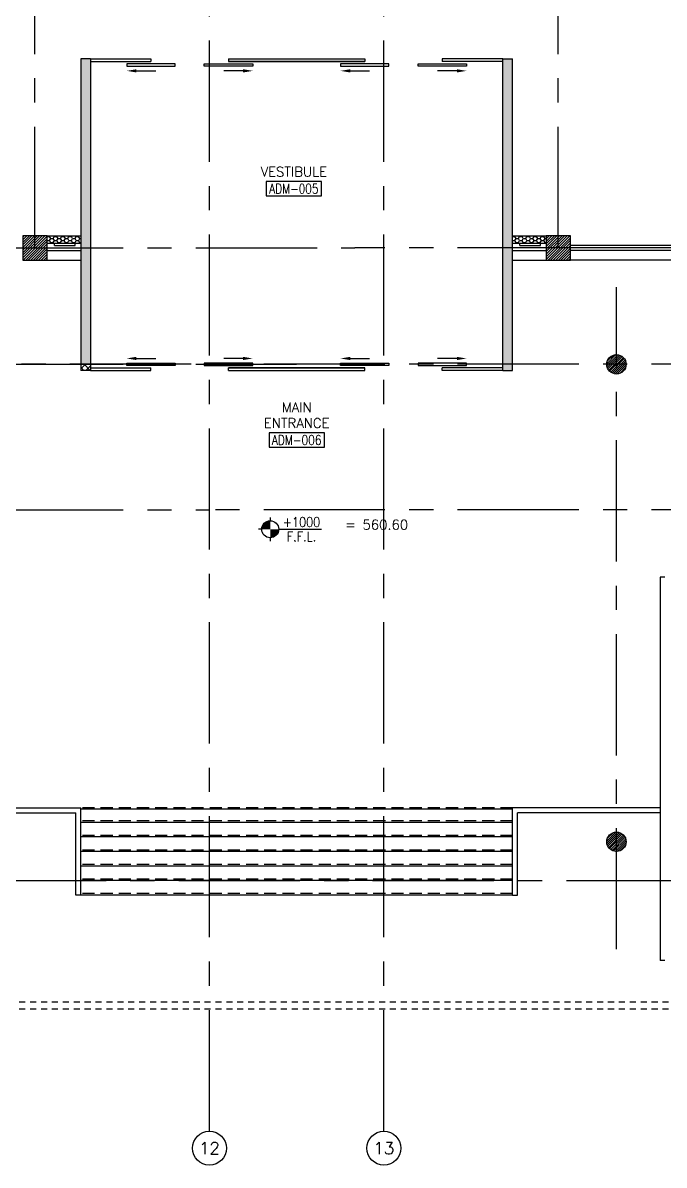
# Model space of a CAD drawing. Extents: x 417866.9 to 417960.2, y 43448 to 43538.2.
# Drawn here: x 417884.05 to 417897.28, y 43447.95 to 43471.52 of the extents above; entities that cross this region are included whole.
import ezdxf
from ezdxf.enums import TextEntityAlignment as Align

# ---------------------------------------------------------------- set-up
doc = ezdxf.new("R2010")
doc.units = 0
doc.header["$MEASUREMENT"] = 0
for name, pattern in [('CENTERX2', [4, 2.5, -0.5, 0.5, -0.5]), ('HIDDEN', [0.375, 0.25, -0.125]), ('HIDDEN2', [0.1875, 0.125, -0.0625])]:
    doc.linetypes.add(name, pattern=pattern)
doc.layers.get('0').update_dxf_attribs({"linetype": 'CONTINUOUS'})
for name, color, linetype in [('AX', 6, 'CONTINUOUS'), ('AX-CR', 2, 'CONTINUOUS'), ('AX-TXT', 6, 'CONTINUOUS'), ('AXES', 11, 'CENTERX2'), ('CANOPY-LN', 3, 'CONTINUOUS'), ('COL', 2, 'CONTINUOUS'), ('DOOR', 4, 'CONTINUOUS'), ('Handrail', 4, 'CONTINUOUS'), ('HAT', 8, 'CONTINUOUS'), ('INSUL', 7, 'CONTINUOUS'), ('LEV-PL', 4, 'CONTINUOUS'), ('Ramb', 3, 'CONTINUOUS'), ('RM-BOX', 2, 'CONTINUOUS'), ('RM-NAME', 2, 'CONTINUOUS'), ('RM-NO', 2, 'CONTINUOUS'), ('Step', 7, 'CONTINUOUS'), ('WALL', 2, 'CONTINUOUS'), ('WallType', 11, 'CONTINUOUS'), ('WallType2', 3, 'CONTINUOUS'), ('WIN', 5, 'CONTINUOUS')]:
    doc.layers.add(name, color=color, linetype=linetype)
doc.styles.add('ROMANS', font='ROMANS.shx', dxfattribs={"width": 0.6})
doc.styles.add('S', font='ROMANS.SHX')
pattern_1 = [(0, (0, 0), (0.075, 0.04330127), [0.05, -0.1]), (120, (0, 0), (-0.074999999836, 0.043301270284), [0.05, -0.1]), (60, (0, 0), (1.64e-10, 0.086602540284), [-0.1, 0.05])]

# ---------------------------------------------------------------- blocks, each defined once
blk = doc.blocks.new('COL50')
at = {"layer": 'COL'}
blk.add_lwpolyline([(-250, 250), (-250, -250), (250, -250), (250, 250)], close=True, dxfattribs=at)
blk = doc.blocks.new('*X97')
at = {"color": 0}
for p, q in [((193089, 10708), (193542, 11161)), ((193089, 10761), (193488, 11161)), ((193089, 10814), (193435, 11161)), ((193089, 10867), (193382, 11161)), ((193089, 10920), (193329, 11161)), ((193089, 10973), (193276, 11161)), ((193089, 11026), (193223, 11161)), ((193089, 11079), (193170, 11161)), ((193089, 11132), (193117, 11161)), ((193095, 10661), (193589, 11155)), ((193148, 10661), (193589, 11102)), ((193201, 10661), (193589, 11049)), ((193254, 10661), (193589, 10996)), ((193307, 10661), (193589, 10943)), ((193360, 10661), (193589, 10890)), ((193413, 10661), (193589, 10837)), ((193466, 10661), (193589, 10784)), ((193519, 10661), (193589, 10731)), ((193572, 10661), (193589, 10678))]:
    blk.add_line(p, q, dxfattribs=at)
blk = doc.blocks.new('*X59')
at = {"color": 0}
for p, q in [((84179, 10675), (84665, 11161)), ((84179, 10729), (84612, 11161)), ((84179, 10782), (84559, 11161)), ((84179, 10835), (84506, 11161)), ((84179, 10888), (84453, 11161)), ((84179, 10941), (84400, 11161)), ((84179, 10994), (84347, 11161)), ((84179, 11047), (84294, 11161)), ((84179, 11100), (84240, 11161)), ((84179, 11153), (84187, 11161)), ((84218, 10661), (84679, 11122)), ((84271, 10661), (84679, 11069)), ((84324, 10661), (84679, 11016)), ((84377, 10661), (84679, 10963)), ((84430, 10661), (84679, 10910)), ((84483, 10661), (84679, 10857)), ((84536, 10661), (84679, 10804)), ((84589, 10661), (84679, 10751)), ((84642, 10661), (84679, 10698))]:
    blk.add_line(p, q, dxfattribs=at)
blk = doc.blocks.new('RM1')
at = {"layer": 'RM-BOX'}
blk.add_lwpolyline([(570, -200), (-570, -200), (-570, -500), (570, -500)], close=True, dxfattribs=at)
at = {"layer": 'RM-NAME', "style": 'ROMANS'}
for tag, p in [('ROOMNAME1', (0, 324)), ('ROOMNAME2', (0, 0))]:
    blk.add_attdef(tag, text='', height=200, dxfattribs=at).set_placement(p, align=Align.MIDDLE)
at = {"layer": 'RM-NO', "style": 'ROMANS', "width": 0.8}
blk.add_attdef('ROOMNO', text='', height=200, dxfattribs=at).set_placement((0, -350), align=Align.MIDDLE)
blk = doc.blocks.new('LEV1')
at = {"layer": 'LEV-PL'}
for p, q in [((0, 245), (0, 175)), ((-175, 0), (-245, 0)), ((175, 0), (1061, 0)), ((0, -175), (0, -245))]:
    blk.add_line(p, q, dxfattribs=at)
at = {"layer": 'LEV-PL', "const_width": 175}
for points in [[(-88, 0, -0.414214), (0, 88, -1)], [(88, 0, -0.414214), (0, -88, -1)]]:
    blk.add_lwpolyline(points, format="xyb", dxfattribs=at)
at = {"layer": 'LEV-PL'}
blk.add_circle((0, 0), 175, dxfattribs=at)
at = {"layer": 'LEV-PL', "color": 4, "style": 'S', "width": 0.85}
for tag, p in [('+0000', (646, 50)), ('F.F.L.', (646, -250))]:
    blk.add_attdef(tag, text='', height=200, dxfattribs=at).set_placement(p, align=Align.CENTER)
blk = doc.blocks.new('AXU')
at = {"layer": 'AX-CR'}
blk.add_circle((0, 350), 350, dxfattribs=at)
at = {"layer": 'AX-TXT', "style": 'ROMANS'}
blk.add_attdef('AX', text='', height=250, dxfattribs=at).set_placement((0, 350), align=Align.MIDDLE)

msp = doc.modelspace()

# ---------------------------------------------------------------- hatches: boundary and pattern name
at = {"layer": 'HAT'}
h = msp.add_hatch(dxfattribs=at)
h.set_pattern_fill('ANSI31', color=256, scale=0.24, style=0)
h.set_pattern_definition([(45, (417847.30438, 43429.566767), (-0.021213203, 0.021213203), [])])
h.paths.add_polyline_path([(417896.0966, 43464.4743), (417896.2966, 43464.4743), (417896.2966, 43464.6743, 0.4142136)])
h.paths.add_polyline_path([(417896.2966, 43464.6743), (417896.2966, 43464.4743), (417896.4966, 43464.4743, 0.4142136)])
h.paths.add_polyline_path([(417896.4966, 43464.4743), (417896.2966, 43464.4743), (417896.2966, 43464.2743, 0.4142136)])
h.paths.add_polyline_path([(417896.2966, 43464.4743), (417896.0966, 43464.4743, 0.4142136), (417896.2966, 43464.2743)])
h = msp.add_hatch(dxfattribs=at)
h.set_pattern_fill('ANSI31', color=256, scale=0.24, style=0)
h.set_pattern_definition([(45, (417847.30438, 43419.716767), (-0.021213203, 0.021213203), [])])
h.paths.add_polyline_path([(417896.0966, 43454.6243), (417896.2966, 43454.6243), (417896.2966, 43454.8243, 0.4142136)])
h.paths.add_polyline_path([(417896.2966, 43454.8243), (417896.2966, 43454.6243), (417896.4966, 43454.6243, 0.4142136)])
h.paths.add_polyline_path([(417896.4966, 43454.6243), (417896.2966, 43454.6243), (417896.2966, 43454.4243, 0.4142136)])
h.paths.add_polyline_path([(417896.2966, 43454.6243), (417896.0966, 43454.6243, 0.4142136), (417896.2966, 43454.4243)])
at = {"layer": 'WallType'}
h = msp.add_hatch(dxfattribs=at)
h.set_pattern_fill('ANSI37', color=256, scale=0.75, style=0)
h.set_pattern_definition([(45, (0, 0), (-0.066291260736, 0.066291260736), []), (135, (0, 0), (-0.066291260736, -0.066291260736), [])])
h.paths.add_polyline_path([(417885.4409, 43464.4743), (417885.2409, 43464.4743), (417885.2409, 43464.3493), (417885.4409, 43464.3493)])
at = {"layer": 'WallType2'}
h = msp.add_hatch(dxfattribs=at)
h.set_pattern_fill('HONEY', color=256, scale=0.4, style=0)
h.set_pattern_definition(pattern_1)
h.paths.add_polyline_path([(417885.4409, 43470.7743), (417885.2409, 43470.7743), (417885.2409, 43466.8743), (417885.4409, 43466.8743)])
h.paths.add_polyline_path([(417885.4409, 43466.8743), (417885.2409, 43466.8743), (417885.2409, 43464.4743), (417885.4409, 43464.4743)])
h = msp.add_hatch(dxfattribs=at)
h.set_pattern_fill('HONEY', color=256, scale=0.4, style=0)
h.set_pattern_definition(pattern_1)
h.paths.add_polyline_path([(417894.1523, 43470.7743), (417893.9523, 43470.7743), (417893.9523, 43466.8743), (417894.1523, 43466.8743)])
h.paths.add_polyline_path([(417894.1523, 43466.8743), (417893.9523, 43466.8743), (417893.9523, 43464.4743), (417894.1523, 43464.4743)])
h.paths.add_polyline_path([(417894.1523, 43464.4743), (417893.9523, 43464.4743), (417893.9523, 43464.3493), (417894.1523, 43464.3493)])
h = msp.add_hatch(dxfattribs=at)
h.set_pattern_fill('HONEY', color=256, scale=0.4, style=0)
h.set_pattern_definition(pattern_1)
h.paths.add_polyline_path([(417885.2409, 43467.1243), (417884.5466, 43467.1243), (417884.5466, 43466.9743), (417885.2409, 43466.9743)])
h = msp.add_hatch(dxfattribs=at)
h.set_pattern_fill('HONEY', color=256, scale=0.4, style=0)
h.set_pattern_definition(pattern_1)
h.paths.add_polyline_path([(417894.8466, 43467.1243), (417894.1523, 43467.1243), (417894.1523, 43466.9743), (417894.8466, 43466.9743)])

# ---------------------------------------------------------------- linework, layer by layer
at = {"layer": 'AXES'}
for p, q in [((417887.8966, 43448.6529), (417887.8966, 43537.5491)), ((417891.4966, 43448.6529), (417891.4966, 43537.5491)), ((417895.0966, 43466.8743), (417895.0678, 43525.6943)), ((417884.2966, 43466.8743), (417884.2966, 43525.4443)), ((417867.6171, 43466.8743), (417890.8966, 43466.8743)), ((417959.5194, 43466.8743), (417890.8966, 43466.8743)), ((417896.2966, 43452.4071), (417896.2966, 43466.069)), ((417867.6171, 43464.4743), (417889.6966, 43464.4743)), ((417959.5194, 43464.4743), (417881.2966, 43464.4743)), ((417959.5194, 43464.4743), (417889.6966, 43464.4743)), ((417867.6171, 43461.4743), (417887.8966, 43461.4743)), ((417959.5194, 43461.4743), (417887.8966, 43461.4743)), ((417959.5194, 43461.4743), (417887.8966, 43461.4743)), ((417879.2641, 43453.8243), (417897.852, 43453.8243))]:
    msp.add_line(p, q, dxfattribs=at)
at = {"layer": 'CANOPY-LN', "linetype": 'HIDDEN2'}
msp.add_line((417898.9466, 43451.1743), (417880.4466, 43451.1743), dxfattribs=at)
at = {"layer": 'CANOPY-LN', "color": 8, "linetype": 'HIDDEN2'}
msp.add_line((417880.5966, 43451.3243), (417898.7966, 43451.3243), dxfattribs=at)
at = {"layer": 'DOOR'}
for p, q in [((417885.4409, 43470.7743), (417886.6909, 43470.7743)), ((417886.6909, 43470.7743), (417886.6909, 43470.7243)), ((417888.2909, 43470.7743), (417891.1023, 43470.7743)), ((417888.2909, 43470.7743), (417888.2909, 43470.7243)), ((417891.1023, 43470.7743), (417891.1023, 43470.7243)), ((417892.7023, 43470.7743), (417892.7023, 43470.7243)), ((417893.9523, 43470.7743), (417892.7023, 43470.7743)), ((417885.4409, 43470.7243), (417886.6909, 43470.7243)), ((417886.3909, 43470.5285), (417886.7909, 43470.5285)), ((417886.3909, 43470.5285), (417886.7909, 43470.5285)), ((417888.5909, 43470.5285), (417888.1909, 43470.5285)), ((417888.5909, 43470.5285), (417888.1909, 43470.5285)), ((417888.2909, 43470.7243), (417891.1023, 43470.7243)), ((417890.8023, 43470.5285), (417891.2023, 43470.5285)), ((417890.8023, 43470.5285), (417891.2023, 43470.5285)), ((417893.0023, 43470.5285), (417892.6023, 43470.5285)), ((417893.0023, 43470.5285), (417892.6023, 43470.5285)), ((417893.9523, 43470.7243), (417892.7023, 43470.7243)), ((417885.4409, 43464.3993), (417886.6909, 43464.3993)), ((417886.3909, 43464.5952), (417886.7909, 43464.5952)), ((417886.3909, 43464.5952), (417886.7909, 43464.5952)), ((417886.6909, 43464.3493), (417886.6909, 43464.3993)), ((417888.5909, 43464.5952), (417888.1909, 43464.5952)), ((417888.5909, 43464.5952), (417888.1909, 43464.5952)), ((417888.2909, 43464.3993), (417891.1023, 43464.3993)), ((417888.2909, 43464.3493), (417888.2909, 43464.3993)), ((417890.8023, 43464.5952), (417891.2023, 43464.5952)), ((417890.8023, 43464.5952), (417891.2023, 43464.5952)), ((417891.1023, 43464.3493), (417891.1023, 43464.3993)), ((417893.0023, 43464.5952), (417892.6023, 43464.5952)), ((417893.0023, 43464.5952), (417892.6023, 43464.5952)), ((417892.7023, 43464.3493), (417892.7023, 43464.3993)), ((417893.9523, 43464.3993), (417892.7023, 43464.3993)), ((417885.4409, 43464.3493), (417886.6909, 43464.3493)), ((417888.2909, 43464.3493), (417891.1023, 43464.3493)), ((417893.9523, 43464.3493), (417892.7023, 43464.3493))]:
    msp.add_line(p, q, dxfattribs=at)
for points in [[(417888.2909, 43470.7743), (417891.1023, 43470.7743), (417891.1023, 43470.7243), (417888.2909, 43470.7243)], [(417886.1909, 43470.6743), (417886.1909, 43470.6243), (417887.1909, 43470.6243), (417887.1909, 43470.6743), (417886.1909, 43470.6743)], [(417886.1909, 43470.6743), (417886.1909, 43470.6243), (417887.1909, 43470.6243), (417887.1909, 43470.6743), (417886.1909, 43470.6743)], [(417888.7909, 43470.6743), (417888.7909, 43470.6243), (417887.7909, 43470.6243), (417887.7909, 43470.6743), (417888.7909, 43470.6743)], [(417888.7909, 43470.6743), (417888.7909, 43470.6243), (417887.7909, 43470.6243), (417887.7909, 43470.6743), (417888.7909, 43470.6743)], [(417890.6023, 43470.6743), (417890.6023, 43470.6243), (417891.6023, 43470.6243), (417891.6023, 43470.6743), (417890.6023, 43470.6743)], [(417890.6023, 43470.6743), (417890.6023, 43470.6243), (417891.6023, 43470.6243), (417891.6023, 43470.6743), (417890.6023, 43470.6743)], [(417893.2023, 43470.6743), (417893.2023, 43470.6243), (417892.2023, 43470.6243), (417892.2023, 43470.6743), (417893.2023, 43470.6743)], [(417893.2023, 43470.6743), (417893.2023, 43470.6243), (417892.2023, 43470.6243), (417892.2023, 43470.6743), (417893.2023, 43470.6743)], [(417886.1909, 43464.4493), (417886.1909, 43464.4993), (417887.1909, 43464.4993), (417887.1909, 43464.4493), (417886.1909, 43464.4493)], [(417886.1909, 43464.4493), (417886.1909, 43464.4993), (417887.1909, 43464.4993), (417887.1909, 43464.4493), (417886.1909, 43464.4493)], [(417888.7909, 43464.4493), (417888.7909, 43464.4993), (417887.7909, 43464.4993), (417887.7909, 43464.4493), (417888.7909, 43464.4493)], [(417888.7909, 43464.4493), (417888.7909, 43464.4993), (417887.7909, 43464.4993), (417887.7909, 43464.4493), (417888.7909, 43464.4493)], [(417888.2909, 43464.3493), (417891.1023, 43464.3493), (417891.1023, 43464.3993), (417888.2909, 43464.3993)], [(417890.6023, 43464.4493), (417890.6023, 43464.4993), (417891.6023, 43464.4993), (417891.6023, 43464.4493), (417890.6023, 43464.4493)], [(417890.6023, 43464.4493), (417890.6023, 43464.4993), (417891.6023, 43464.4993), (417891.6023, 43464.4493), (417890.6023, 43464.4493)], [(417893.2023, 43464.4493), (417893.2023, 43464.4993), (417892.2023, 43464.4993), (417892.2023, 43464.4493), (417893.2023, 43464.4493)], [(417893.2023, 43464.4493), (417893.2023, 43464.4993), (417892.2023, 43464.4993), (417892.2023, 43464.4493), (417893.2023, 43464.4493)]]:
    msp.add_lwpolyline(points, dxfattribs=at)
for points in [[(417886.3909, 43470.4951), (417886.3909, 43470.5618), (417886.1909, 43470.5285)], [(417886.3909, 43470.4951), (417886.3909, 43470.5618), (417886.1909, 43470.5285)], [(417888.5909, 43470.4951), (417888.5909, 43470.5618), (417888.7909, 43470.5285)], [(417888.5909, 43470.4951), (417888.5909, 43470.5618), (417888.7909, 43470.5285)], [(417890.8023, 43470.4951), (417890.8023, 43470.5618), (417890.6023, 43470.5285)], [(417890.8023, 43470.4951), (417890.8023, 43470.5618), (417890.6023, 43470.5285)], [(417893.0023, 43470.4951), (417893.0023, 43470.5618), (417893.2023, 43470.5285)], [(417893.0023, 43470.4951), (417893.0023, 43470.5618), (417893.2023, 43470.5285)], [(417886.3909, 43464.6285), (417886.3909, 43464.5618), (417886.1909, 43464.5952)], [(417886.3909, 43464.6285), (417886.3909, 43464.5618), (417886.1909, 43464.5952)], [(417888.5909, 43464.6285), (417888.5909, 43464.5618), (417888.7909, 43464.5952)], [(417888.5909, 43464.6285), (417888.5909, 43464.5618), (417888.7909, 43464.5952)], [(417890.8023, 43464.6285), (417890.8023, 43464.5618), (417890.6023, 43464.5952)], [(417890.8023, 43464.6285), (417890.8023, 43464.5618), (417890.6023, 43464.5952)], [(417893.0023, 43464.6285), (417893.0023, 43464.5618), (417893.2023, 43464.5952)], [(417893.0023, 43464.6285), (417893.0023, 43464.5618), (417893.2023, 43464.5952)]]:
    msp.add_solid(points, dxfattribs=at)
at = {"layer": 'Handrail'}
for p, q in [((417897.1966, 43460.0831), (417897.1966, 43452.1743)), ((417897.2966, 43460.0831), (417897.1966, 43460.0831)), ((417882.1966, 43455.3243), (417885.2409, 43455.3243)), ((417882.1966, 43455.2243), (417885.1409, 43455.2243)), ((417885.1409, 43453.5243), (417885.1409, 43455.2243)), ((417885.2409, 43453.5243), (417885.2409, 43455.3243)), ((417894.1523, 43453.5243), (417894.1523, 43455.3243)), ((417897.1966, 43455.3243), (417894.1523, 43455.3243)), ((417897.1966, 43455.2243), (417894.2523, 43455.2243)), ((417894.2523, 43453.5243), (417894.2523, 43455.2243)), ((417885.2409, 43453.5243), (417885.1409, 43453.5243)), ((417894.1523, 43453.5243), (417894.2523, 43453.5243)), ((417897.2966, 43452.1743), (417897.1966, 43452.1743))]:
    msp.add_line(p, q, dxfattribs=at)
at = {"layer": 'INSUL'}
for p, q in [((417884.5466, 43466.9743), (417885.2409, 43466.9743)), ((417884.6966, 43466.9243), (417884.6966, 43466.9743)), ((417885.1255, 43466.9243), (417885.1255, 43466.9743)), ((417894.1523, 43466.9743), (417894.8549, 43466.9743)), ((417894.3023, 43466.9243), (417894.3023, 43466.9743)), ((417894.7312, 43466.9243), (417894.7312, 43466.9743)), ((417884.6966, 43466.9243), (417885.1255, 43466.9243)), ((417894.3023, 43466.9243), (417894.7312, 43466.9243))]:
    msp.add_line(p, q, dxfattribs=at)
at = {"layer": 'Ramb'}
msp.add_line((417885.6466, 43470.7743), (417886.2695, 43470.7743), dxfattribs=at)
at = {"layer": 'Step', "linetype": 'HIDDEN'}
for p, q in [((417894.1523, 43455.3243), (417885.2409, 43455.3243)), ((417894.1523, 43455.0543), (417885.2409, 43455.0543)), ((417894.1523, 43454.7543), (417885.2409, 43454.7543)), ((417894.1523, 43454.4543), (417885.2409, 43454.4543)), ((417894.1523, 43454.1543), (417885.2409, 43454.1543)), ((417894.1523, 43453.8543), (417885.2409, 43453.8543)), ((417894.1523, 43453.5543), (417885.2409, 43453.5543))]:
    msp.add_line(p, q, dxfattribs=at)
at = {"layer": 'Step'}
for p, q in [((417894.1523, 43455.2943), (417885.2409, 43455.2943)), ((417894.1523, 43455.0243), (417885.2409, 43455.0243)), ((417894.1523, 43454.7243), (417885.2409, 43454.7243)), ((417894.1523, 43454.4243), (417885.2409, 43454.4243)), ((417894.1523, 43454.1243), (417885.2409, 43454.1243)), ((417894.1523, 43453.8243), (417885.2409, 43453.8243)), ((417894.1523, 43453.5243), (417885.2409, 43453.5243))]:
    msp.add_line(p, q, dxfattribs=at)
at = {"layer": 'WALL'}
for p, q in [((417885.2409, 43470.7743), (417885.2409, 43464.3493)), ((417885.4409, 43470.7743), (417885.2409, 43470.7743)), ((417885.4409, 43470.7743), (417885.4409, 43464.3493)), ((417893.9523, 43464.3493), (417893.9523, 43470.7743)), ((417893.9523, 43470.7743), (417894.1523, 43470.7743)), ((417894.1523, 43464.3493), (417894.1523, 43470.7743)), ((417884.5466, 43467.1243), (417885.2409, 43467.1243)), ((417894.1523, 43467.1243), (417894.8466, 43467.1243)), ((417884.5466, 43466.8243), (417885.2409, 43466.8243)), ((417894.1523, 43466.8243), (417894.8466, 43466.8243)), ((417884.5466, 43466.6243), (417885.2409, 43466.6243)), ((417894.1523, 43466.6243), (417894.8466, 43466.6243)), ((417885.4409, 43464.3493), (417885.2409, 43464.3493)), ((417893.9523, 43464.3493), (417894.1523, 43464.3493))]:
    msp.add_line(p, q, dxfattribs=at)
for centre in [(417896.2966, 43464.4743), (417896.2966, 43454.6243)]:
    msp.add_circle(centre, 0.2, dxfattribs=at)
at = {"layer": 'WIN'}
for p, q in [((417898.4466, 43466.9243), (417895.3466, 43466.9243)), ((417898.4466, 43466.8743), (417895.3466, 43466.8743)), ((417898.4466, 43466.8243), (417895.3466, 43466.8243)), ((417898.4466, 43466.6243), (417895.3466, 43466.6243))]:
    msp.add_line(p, q, dxfattribs=at)

# ---------------------------------------------------------------- block references
at = {"layer": 'AX', "xscale": 0.001000000047497451, "yscale": 0.0009999999892897904, "zscale": 0.001}
for p, values in [((417887.8966, 43447.9529), {'AX': '12'}), ((417891.4966, 43447.9529), {'AX': '13'})]:
    msp.add_blockref('AXU', p, dxfattribs=at).add_auto_attribs(values)
at = {"layer": 'COL', "xscale": 0.001000000047497451, "yscale": 0.0009999999892897904, "zscale": 0.001}
for p in [(417884.2966, 43466.8743), (417895.0966, 43466.8743), (417895.0966, 43466.8743)]:
    msp.add_blockref('COL50', p, dxfattribs=at)
at = {"layer": 'HAT', "xscale": 0.001000000047497451, "yscale": 0.0009999999892897904, "zscale": 0.001}
for name, p, values in [('RM1', (417889.6392, 43468.4474), {'ROOMNO': 'ADM-005', 'ROOMNAME2': 'VESTIBULE'}), ('RM1', (417889.6983, 43463.2624), {'ROOMNO': 'ADM-006', 'ROOMNAME2': 'ENTRANCE', 'ROOMNAME1': 'MAIN'}), ('RM1', (417889.6983, 43463.2624), {'ROOMNO': 'ADM-006', 'ROOMNAME2': 'ENTRANCE', 'ROOMNAME1': 'MAIN'}), ('LEV1', (417889.1514, 43461.0708), {'F.F.L.': 'F.F.L.', '+0000': '+1000'}), ('LEV1', (417889.1514, 43461.0708), {'F.F.L.': 'F.F.L.', '+0000': '+1000'})]:
    msp.add_blockref(name, p, dxfattribs=at).add_auto_attribs(values)
for name, p in [('*X97', (417690.9581, 43455.9633)), ('*X59', (417810.6674, 43455.9633))]:
    msp.add_blockref(name, p, dxfattribs=at)

# ---------------------------------------------------------------- texts
at = {"layer": 'RM-NAME', "style": 'ROMANS'}
msp.add_text('= 560.60', height=0.2, dxfattribs=at).set_placement((417891.3464, 43461.1661), align=Align.MIDDLE)

doc.saveas('drawing.dxf')
